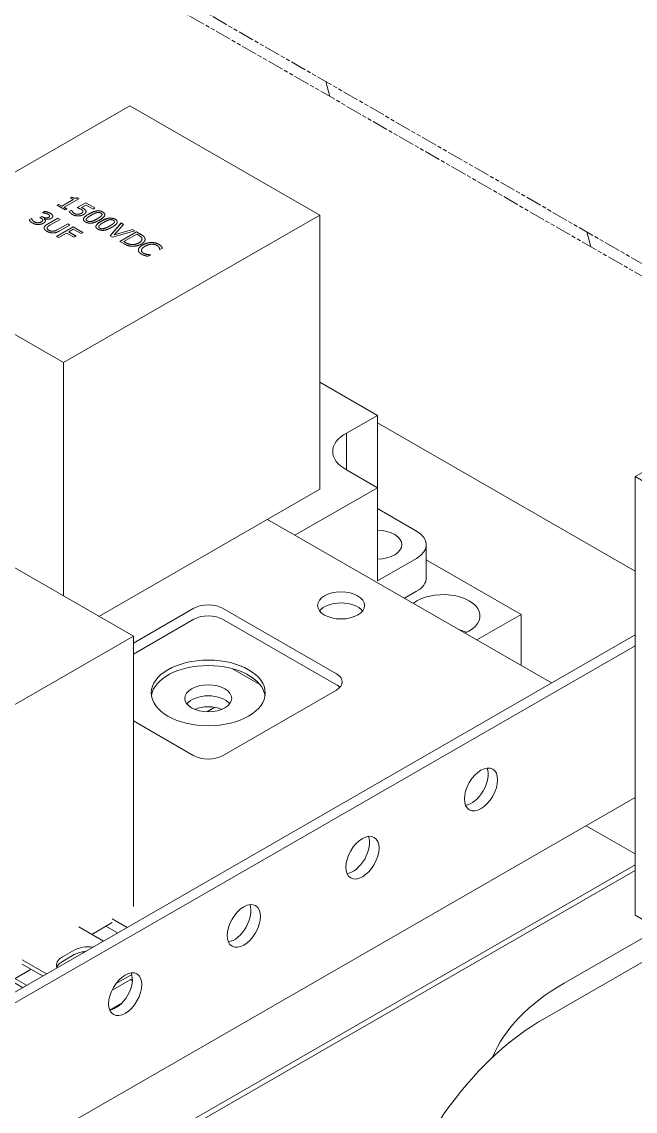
# Model space of a CAD drawing. Header units: millimetres. Extents: x 0 to 8410, y 0 to 5940.
# Drawn here: x 7028.4 to 7119.8, y 4851.2 to 5013.7 of the extents above; entities that cross this region are included whole.
import ezdxf

# ---------------------------------------------------------------- set-up
doc = ezdxf.new("R2010")
doc.units = ezdxf.units.MM
doc.header["$LTSCALE"] = 10
doc.linetypes.add('DOUBLE_DASH_CHAIN', pattern=[1.2403, 0.6614, -0.0827, 0.1654, -0.0827, 0.1654, -0.0827])
doc.layers.add('가시적인 것(ISO)', color=3, linetype='Continuous', lineweight=5, true_color=0x00ff00)
doc.layers.add('참조(ISO)', color=6, linetype='DOUBLE_DASH_CHAIN', lineweight=5, true_color=0xff00ff)
doc.layers.add('해치(ISO)', color=7, linetype='Continuous', lineweight=5)

msp = doc.modelspace()

# ---------------------------------------------------------------- hatches: boundary and pattern name
at = {"layer": '해치(ISO)'}
h = msp.add_hatch(dxfattribs=at)
h.set_pattern_fill('ANSI31', color=256, scale=254, angle=60, style=0)
h.set_pattern_definition([(105, (0, 0), (-30.66814, -8.2175), [])])
h.paths.add_polyline_path([(6509.78, 4601.9), (6509.78, 4593.32), (6511.4, 4592.38), (6511.4, 4593.71), (6511.4, 4594.02), (6511.4, 4600.97)])
h.paths.add_polyline_path([(6509.78, 4585.96), (6509.78, 4577.38), (6511.4, 4576.44), (6511.4, 4583.39), (6511.4, 4585.02)])
h.paths.add_polyline_path([(6511.4, 3946.93), (6509.78, 3947.86), (6509.78, 3939.28), (6511.4, 3938.34), (6511.4, 3939.67), (6511.4, 3939.98)])
h.paths.add_polyline_path([(6509.78, 3923.34), (6511.4, 3922.4), (6511.4, 3929.35), (6511.4, 3930.99), (6509.78, 3931.92)])
h.paths.add_polyline_path([(7381.14, 4100.11), (7381.14, 4093.17), (7381.14, 4091.53), (7382.77, 4090.59), (7382.77, 4099.18)])
h.paths.add_polyline_path([(7381.14, 4084.17), (7381.14, 4082.54), (7381.14, 4075.59), (7382.77, 4074.65), (7382.77, 4083.24)])
h.paths.add_polyline_path([(7381.14, 4727.42), (7382.77, 4726.48), (7382.77, 4737.27), (7381.14, 4738.21), (7381.14, 4737.94), (7381.14, 4736.57)])
h.paths.add_polyline_path([(6509.78, 5229.21), (6511.4, 5228.27), (6511.4, 5237.43), (6511.4, 5239.06), (6509.78, 5240)])
h.paths.add_polyline_path([(6511.4, 5273.23), (6488.28, 5286.55), (6488.28, 5307.32), (6488.28, 5340.02), (6498.55, 5334.1), (6498.56, 5334.1), (6516.56, 5323.73), (6517.98, 5322.91), (6517.99, 5322.91), (6518.08, 5322.86), (6518.09, 5322.85), (6518.87, 5322.4), (6518.96, 5322.35), (6534.7, 5313.28), (6536.11, 5312.47), (6538.23, 5311.25), (6557.83, 5299.97), (6566.06, 5295.23), (7326.48, 4857.33), (7335.14, 4852.34), (7337.26, 4851.12), (7366.25, 4834.43), (7368.37, 4833.21), (7370.49, 4831.98), (7372.62, 4830.76), (7374.74, 4829.54), (7375.98, 4828.82), (7377.4, 4828.01), (7381.65, 4825.56), (7399.49, 4815.29), (7401.1, 4814.36), (7401.61, 4814.07), (7403.36, 4813.06), (7404.27, 4812.54), (7404.27, 4808.84), (7404.27, 4801.48), (7404.27, 4796.6), (7404.27, 4792.3), (7404.27, 4792.17), (7404.27, 4792.16), (7404.27, 4786.36), (7404.27, 4785.7), (7404.27, 4781.94), (7404.27, 4781.46), (7404.27, 4779.83), (7404.27, 4759.07), (7381.14, 4772.38), (7381.14, 4747.2), (7381.14, 4745.57), (7382.77, 4744.63), (7382.77, 4769.57), (7405.89, 4756.25), (7405.89, 4813.48), (7357.19, 4841.53), (7341.46, 4850.59), (6551.09, 5305.73), (6538.23, 5313.13), (6536.34, 5314.22), (6536.11, 5314.36), (6535.36, 5314.79), (6486.65, 5342.83), (6486.65, 5285.61), (6509.78, 5272.29), (6509.78, 5247.35), (6511.4, 5246.42), (6511.4, 5247.74), (6511.4, 5248.05)])
h.paths.add_polyline_path([(6486.65, 3625.99), (6684.64, 3511.97), (7207.9, 3210.65), (7405.89, 3096.63), (7405.89, 3284.67), (7382.77, 3297.98), (7382.77, 3316.54), (7381.14, 3317.48), (7381.14, 3297.04), (7404.27, 3283.72), (7404.27, 3135.09), (7404.27, 3134.96), (7404.27, 3107.29), (7404.27, 3107.28), (7404.27, 3104.68), (7404.27, 3099.45), (7399.74, 3102.05), (7373.44, 3117.2), (7368.91, 3119.81), (6693.37, 3508.82), (6523.64, 3606.57), (6519.11, 3609.18), (6492.81, 3624.32), (6488.28, 3626.93), (6488.28, 3632.16), (6488.28, 3662.57), (6488.28, 3680.4), (6511.4, 3667.08), (6511.4, 3687.52), (6509.78, 3688.46), (6509.78, 3669.9), (6486.65, 3683.21)])
h = msp.add_hatch(dxfattribs=at)
h.set_pattern_fill('ANSI31', color=256, scale=254, angle=75, style=0)
h.set_pattern_definition([(119.99998, (0, 0), (-27.49631, -15.87499), [])])
edge = h.paths.add_edge_path()
edge.add_line((7404.27, 4779.83), (7404.27, 4781.46))
edge.add_line((7404.27, 4781.46), (7404.27, 4781.94))
edge.add_line((7404.27, 4781.94), (7404.27, 4785.7))
edge.add_line((7404.27, 4785.7), (7404.27, 4786.36))
edge.add_line((7404.27, 4786.36), (7404.27, 4792.16))
edge.add_line((7404.27, 4792.16), (7404.27, 4792.17))
edge.add_line((7404.27, 4792.17), (7404.27, 4792.3))
edge.add_line((7404.27, 4792.3), (7404.27, 4796.6))
edge.add_line((7404.27, 4796.6), (7404.27, 4801.48))
edge.add_line((7404.27, 4801.48), (7404.27, 4808.84))
edge.add_line((7404.27, 4808.84), (7404.27, 4812.54))
edge.add_line((7404.27, 4812.54), (7403.36, 4813.06))
edge.add_line((7403.36, 4813.06), (7401.61, 4814.07))
edge.add_line((7401.61, 4814.07), (7401.1, 4814.36))
edge.add_line((7401.1, 4814.36), (7399.49, 4815.29))
edge.add_line((7399.49, 4815.29), (7381.65, 4825.56))
edge.add_line((7381.65, 4825.56), (7377.4, 4828.01))
edge.add_line((7377.4, 4828.01), (7375.98, 4828.82))
edge.add_line((7375.98, 4828.82), (7375.98, 4827.19))
edge.add_ellipse((7378.1, 4825.97), major_axis=(1.5, -2.6), ratio=0.578093, start_angle=225.1108, end_angle=315.1108)
edge.add_line((7378.1, 4823.51), (7397.55, 4812.32))
edge.add_ellipse((7397.55, 4808.64), major_axis=(2.25, -3.9), ratio=0.578093, start_angle=45.1108, end_angle=135.1108, ccw=False)
edge.add_line((7400.73, 4806.81), (7400.73, 4784.32))
edge.add_ellipse((7402.85, 4783.1), major_axis=(1.5, -2.6), ratio=0.578093, start_angle=225.1108, end_angle=315.1108)
edge.add_line((7402.85, 4780.65), (7404.27, 4779.83))
edge = h.paths.add_edge_path()
edge.add_line((6488.28, 5307.32), (6489.69, 5306.5))
edge.add_ellipse((6489.69, 5308.95), major_axis=(1.5, -2.6), ratio=0.578093, start_angle=315.1108, end_angle=405.1108)
edge.add_line((6491.82, 5307.73), (6491.82, 5330.21))
edge.add_ellipse((6495, 5328.38), major_axis=(-2.25, 3.9), ratio=0.578093, start_angle=315.1108, end_angle=405.1108, ccw=False)
edge.add_line((6495, 5332.06), (6514.44, 5320.86))
edge.add_ellipse((6514.44, 5323.32), major_axis=(1.5, -2.6), ratio=0.578093, start_angle=315.1108, end_angle=405.1108)
edge.add_line((6516.56, 5322.09), (6516.56, 5323.73))
edge.add_line((6516.56, 5323.73), (6498.56, 5334.1))
edge.add_line((6498.56, 5334.1), (6498.55, 5334.1))
edge.add_line((6498.55, 5334.1), (6488.28, 5340.02))
edge.add_line((6488.28, 5340.02), (6488.28, 5307.32))

# ---------------------------------------------------------------- linework, layer by layer
at = {"layer": '가시적인 것(ISO)'}
for p, q in [((7044.52, 5001.15), (7006.33, 4979.16)), ((7044.52, 5001.15), (7072.8, 4984.86)), ((7036.92, 4987.31), (7034.69, 4986.03)), ((7035.58, 4987.43), (7035.81, 4987.56)), ((7036.03, 4987.17), (7035.58, 4987.43)), ((7035.59, 4987.42), (7035.81, 4987.55)), ((7035.81, 4987.56), (7035.81, 4987.55)), ((7036.67, 4987.46), (7036.92, 4987.31)), ((7036.67, 4987.46), (7036.67, 4987.45)), ((7036.67, 4987.45), (7036.92, 4987.31)), ((7033.67, 4986.33), (7033.93, 4986.47)), ((7034.88, 4985.63), (7033.67, 4986.33)), ((7033.68, 4986.32), (7033.93, 4986.46)), ((7033.93, 4986.47), (7034.37, 4986.21)), ((7033.93, 4986.47), (7033.93, 4986.46)), ((7033.93, 4986.46), (7034.37, 4986.2)), ((7034.37, 4986.21), (7036.03, 4987.17)), ((7034.37, 4986.2), (7036.03, 4987.16)), ((7034.37, 4986.21), (7034.37, 4986.2)), ((7034.69, 4986.03), (7035.13, 4985.78)), ((7034.69, 4986.03), (7034.69, 4986.02)), ((7034.69, 4986.02), (7035.13, 4985.77)), ((7035.13, 4985.78), (7034.88, 4985.63)), ((7036.03, 4987.17), (7036.03, 4987.16)), ((7036.66, 4985.99), (7037.94, 4986.72)), ((7036.67, 4985.98), (7037.94, 4986.71)), ((7037.97, 4986.37), (7037.31, 4985.99)), ((7037.31, 4985.99), (7037.31, 4985.98)), ((7037.94, 4986.72), (7039.3, 4985.94)), ((7037.94, 4986.72), (7037.94, 4986.71)), ((7037.94, 4986.71), (7039.29, 4985.93)), ((7039.01, 4985.77), (7037.97, 4986.37)), ((7039.3, 4985.94), (7039.01, 4985.77)), ((7029.48, 4984.16), (7029.83, 4984.36)), ((7029.49, 4984.15), (7029.83, 4984.35)), ((7029.83, 4984.36), (7029.86, 4984.35)), ((7029.83, 4984.36), (7029.83, 4984.35)), ((7029.83, 4984.35), (7029.86, 4984.34)), ((7029.86, 4984.35), (7029.86, 4984.34)), ((7031.09, 4984.51), (7031.37, 4984.66)), ((7031.23, 4984.43), (7031.09, 4984.51)), ((7031.1, 4984.5), (7031.37, 4984.66)), ((7031.37, 4984.66), (7031.48, 4984.6)), ((7031.37, 4984.66), (7031.37, 4984.66)), ((7031.37, 4984.66), (7031.48, 4984.59)), ((7031.48, 4985.23), (7031.83, 4985.43)), ((7031.48, 4985.23), (7031.83, 4985.42)), ((7031.5, 4985.22), (7031.48, 4985.23)), ((7031.53, 4984.12), (7031.53, 4984.11)), ((7031.76, 4984.32), (7031.73, 4984.31)), ((7031.73, 4984.31), (7031.73, 4984.3)), ((7031.83, 4985.43), (7031.83, 4985.42)), ((7032.23, 4983.53), (7033.78, 4984.42)), ((7032.23, 4983.53), (7033.78, 4984.42)), ((7032.54, 4984.74), (7032.54, 4984.73)), ((7034.1, 4984.23), (7032.56, 4983.35)), ((7033.78, 4984.42), (7034.1, 4984.23)), ((7033.78, 4984.42), (7033.78, 4984.42)), ((7033.78, 4984.42), (7034.1, 4984.23)), ((7034.62, 4962.87), (7072.8, 4984.86)), ((7035.45, 4985.4), (7035.8, 4985.61)), ((7035.45, 4985.4), (7035.8, 4985.6)), ((7035.8, 4985.61), (7035.82, 4985.59)), ((7035.8, 4985.61), (7035.8, 4985.6)), ((7035.8, 4985.6), (7035.82, 4985.58)), ((7035.82, 4985.59), (7035.82, 4985.58)), ((7035.96, 4985.36), (7035.96, 4985.35)), ((7036.76, 4984.99), (7036.76, 4984.99)), ((7037.51, 4985.41), (7037.51, 4985.4)), ((7038, 4984.21), (7038, 4984.2)), ((7040.36, 4984.96), (7040.36, 4984.95)), ((7072.8, 4984.86), (7072.8, 4943.98)), ((7032.16, 4982.93), (7032.16, 4982.92)), ((7033.56, 4981.7), (7036.04, 4983.12)), ((7033.57, 4981.69), (7036.04, 4983.11)), ((7033.69, 4982.69), (7035.24, 4983.58)), ((7033.69, 4982.68), (7035.24, 4983.57)), ((7035.57, 4983.39), (7034.02, 4982.5)), ((7035.24, 4983.58), (7035.57, 4983.39)), ((7035.24, 4983.58), (7035.24, 4983.57)), ((7035.24, 4983.57), (7035.56, 4983.39)), ((7036.07, 4982.76), (7035.38, 4982.36)), ((7035.38, 4982.36), (7036.48, 4981.73)), ((7035.38, 4982.36), (7035.38, 4982.35)), ((7036.04, 4983.12), (7037.52, 4982.27)), ((7036.04, 4983.12), (7036.04, 4983.11)), ((7036.04, 4983.11), (7037.51, 4982.27)), ((7037.23, 4982.1), (7036.07, 4982.76)), ((7039.85, 4983.14), (7039.85, 4983.13)), ((7041.56, 4981.78), (7043.19, 4983.7)), ((7041.57, 4981.78), (7043.19, 4983.69)), ((7045.25, 4982.51), (7041.92, 4981.58)), ((7043.54, 4983.49), (7042.17, 4981.92)), ((7042.17, 4981.92), (7044.91, 4982.7)), ((7042.17, 4981.91), (7044.91, 4982.7)), ((7042.22, 4983.89), (7042.22, 4983.88)), ((7043.01, 4980.95), (7045.48, 4982.38)), ((7043.02, 4980.95), (7045.48, 4982.37)), ((7043.19, 4983.7), (7043.54, 4983.49)), ((7043.19, 4983.7), (7043.19, 4983.69)), ((7043.19, 4983.69), (7043.54, 4983.49)), ((7044.91, 4982.7), (7045.25, 4982.51)), ((7044.91, 4982.7), (7044.91, 4982.7)), ((7044.91, 4982.7), (7045.24, 4982.51)), ((7045.48, 4982.38), (7046.05, 4982.05)), ((7045.48, 4982.38), (7045.48, 4982.37)), ((7045.48, 4982.37), (7046.05, 4982.04)), ((7033.89, 4981.51), (7033.56, 4981.7)), ((7035.08, 4982.19), (7033.89, 4981.51)), ((7036.19, 4981.56), (7035.08, 4982.19)), ((7035.38, 4982.35), (7036.47, 4981.72)), ((7036.48, 4981.73), (7036.19, 4981.56)), ((7037.52, 4982.27), (7037.23, 4982.1)), ((7041.92, 4981.58), (7041.56, 4981.78)), ((7042.17, 4981.92), (7042.17, 4981.91)), ((7043.58, 4980.62), (7043.01, 4980.95)), ((7045.53, 4982.02), (7043.62, 4980.92)), ((7043.62, 4980.92), (7043.62, 4980.92)), ((7043.62, 4980.92), (7043.87, 4980.78)), ((7043.62, 4980.92), (7043.87, 4980.77)), ((7045.78, 4981.88), (7045.53, 4982.02)), ((7046.31, 4981.28), (7046.31, 4981.27)), ((7034.62, 4962.87), (7006.33, 4979.16)), ((7044.72, 4980.48), (7044.72, 4980.47)), ((7046.23, 4979.6), (7046.23, 4979.6)), ((7048.97, 4979.72), (7048.94, 4979.74)), ((7049.36, 4979.95), (7048.97, 4979.72)), ((7049.18, 4980.22), (7049.18, 4980.22)), ((7047.13, 4978.99), (7047.13, 4978.99)), ((7047.62, 4978.94), (7047.22, 4978.72)), ((7047.59, 4978.96), (7047.62, 4978.94)), ((7047.59, 4978.96), (7047.59, 4978.95)), ((7047.59, 4978.95), (7047.61, 4978.94)), ((7034.62, 4928.07), (7034.62, 4962.87)), ((7081.39, 4955.01), (7072.8, 4959.96)), ((7076.78, 4952.36), (7081.39, 4955.01)), ((7081.39, 4955.01), (7081.39, 4944.22)), ((7119.82, 4931.76), (7081.39, 4953.9)), ((7133.97, 4954.04), (7119.82, 4945.9)), ((7076.78, 4952.36), (7076.78, 4946.88)), ((7081.39, 4944.22), (7076.78, 4946.88)), ((7045.05, 4922.07), (7004.39, 4945.48)), ((7119.82, 4945.9), (7123.36, 4943.86)), ((7119.82, 4880.5), (7119.82, 4945.9)), ((7039.9, 4925.03), (7072.8, 4943.98)), ((7069.09, 4937.14), (7081.39, 4944.22)), ((7081.39, 4930.32), (7081.39, 4944.22)), ((7081.39, 4941.11), (7087.23, 4937.76)), ((7065.01, 4939.49), (7107.37, 4915.1)), ((7088.69, 4935.72), (7088.69, 4930.81)), ((7087.23, 4933.68), (7081.39, 4930.32)), ((7102.85, 4925.32), (7088.69, 4933.47)), ((7087.23, 4928.78), (7085.42, 4927.74)), ((7045.05, 4921.06), (7054.06, 4926.25)), ((7058.31, 4926.25), (7075.28, 4916.48)), ((7054.06, 4924.61), (7045.05, 4919.42)), ((7075.28, 4914.84), (7058.31, 4924.61)), ((7096.24, 4921.51), (7102.85, 4925.32)), ((7102.85, 4917.7), (7102.85, 4925.32)), ((7014.11, 4861.39), (7119.82, 4922.27)), ((7015.53, 4860.58), (7119.82, 4920.64)), ((7020.3, 4907.82), (7045.05, 4922.07)), ((7045.05, 4881.76), (7045.05, 4922.07)), ((7059.81, 4917.23), (7063.87, 4914.89)), ((7063.61, 4915.18), (7063.49, 4915.11)), ((7075.28, 4914.03), (7058.31, 4904.26)), ((7057.17, 4911.47), (7055.99, 4910.79)), ((7054.06, 4904.26), (7045.05, 4909.45)), ((7119.82, 4898.02), (7011.16, 4835.45)), ((7112.51, 4893.81), (7119.82, 4889.6)), ((7119.82, 4887.97), (6973.45, 4803.68)), ((6973.45, 4802.86), (7119.82, 4887.15)), ((7123.36, 4878.46), (7119.82, 4880.5)), ((7036.92, 4878.72), (7040.56, 4876.62)), ((7038.83, 4877.61), (7041.87, 4879.36)), ((7042.67, 4877.83), (7040.94, 4878.83)), ((7041.87, 4879.93), (7044.09, 4878.65)), ((7106.04, 4864.93), (7130.78, 4879.18)), ((7123.36, 4878.46), (7109.22, 4870.32)), ((7034.44, 4874.24), (7036.21, 4875.25)), ((7032.07, 4871.73), (7028.43, 4873.83)), ((7036.21, 4874.6), (7034.44, 4873.58)), ((7037.38, 4875.02), (7037.58, 4874.9)), ((7023.98, 4869.06), (7029.78, 4872.4)), ((7028.43, 4873.18), (7031.5, 4871.41)), ((7026.8, 4870.68), (7028.52, 4869.69)), ((7029.09, 4870.02), (7027.37, 4871.01)), ((7041.84, 4869.3), (7044.87, 4871.04)), ((7042.45, 4870.3), (7044.78, 4871.64)), ((7044.58, 4870.87), (7044.86, 4870.71)), ((7041.51, 4866.32), (7043.29, 4867.35))]:
    msp.add_line(p, q, dxfattribs=at)
for centre, major_axis, ratio, start_param, end_param in [((7081.29, 4949.62), (-6.55, 0), 0.575862, 5.470339, 7.096032), ((7081.29, 4935.72), (3.75, 0), 0.575862, 4.740677, 7.825694), ((7083.69, 4935.72), (5, 0), 0.575862, 5.497787, 7.068583), ((7083.69, 4930.81), (5, 0), 0.575862, 5.497787, 6.283185), ((7091.19, 4925.11), (5.5, 0), 0.575862, 5.341756, 8.79541), ((7056.18, 4925.03), (3, 0), 0.575862, 0.785398, 2.356194), ((7075.98, 4925.02), (-3.5, 0), 0.575862, 3.559257, 5.865521), ((7075.98, 4925.02), (3.5, 0), 0.575862, 0.417664, 2.723928), ((7056.18, 4923.39), (-3, 0), 0.575862, 3.926991, 5.497787), ((7091.19, 4920.21), (-5.5, 0), 0.575862, 4.027325, 4.275924), ((7056.18, 4912.8), (8.5, 0), 0.575862, 0.083609, 3.057984), ((7073.16, 4915.26), (3, 0), 0.575862, 5.497787, 7.068583), ((7073.16, 4913.62), (-3, 0), 0.575862, 3.634548, 3.926991), ((7056.18, 4911.17), (-3.5, 0), 0.575862, 3.559257, 5.865521), ((7056.18, 4911.17), (3.5, 0), 0.575862, 0.417664, 2.723928), ((7056.18, 4909.53), (-3.5, 0), 0.575862, 4.087885, 5.336893), ((7056.18, 4905.48), (-3, 0), 0.575862, 0.785398, 2.356194), ((7095.43, 4900.04), (1.75, 3.03), 0.578093, 3.556693, 5.868085), ((7077.75, 4889.86), (1.75, 3.03), 0.578093, 3.556693, 5.868085), ((7060.07, 4879.68), (1.75, 3.03), 0.578093, 3.556693, 5.868085), ((7038.33, 4874.03), (3, 0), 0.575862, 1.348229, 2.356194), ((7036.56, 4873.02), (-3, 0), 0.575862, 5.497787, 6.505753), ((7036.56, 4872.36), (-3, 0), 0.575862, 5.497787, 6.092744), ((7038.33, 4873.38), (-3, 0), 0.575862, 4.856427, 5.497787), ((7042.4, 4869.5), (1.75, 3.03), 0.578093, 3.556693, 5.868085), ((7137.5, 4854.03), (-40, 0), 0.575862, 5.497787, 6.053256), ((7106.04, 4836.31), (17.47, 30.33), 0.578093, 0.783464, 2.354261)]:
    msp.add_ellipse(centre, major_axis=major_axis, ratio=ratio, start_param=start_param, end_param=end_param, dxfattribs=at)
for centre, major_axis, ratio in [((7075.98, 4926.66), (3.5, 0), 0.575862), ((7056.18, 4913.62), (8.5, 0), 0.575862), ((7056.18, 4912.8), (3.5, 0), 0.575862), ((7096.84, 4899.23), (1.75, 3.03), 0.578093), ((7079.17, 4889.05), (1.75, 3.03), 0.578093), ((7061.49, 4878.87), (1.75, 3.03), 0.578093), ((7043.81, 4868.69), (1.75, 3.03), 0.578093)]:
    msp.add_ellipse(centre, major_axis=major_axis, ratio=ratio, dxfattribs=at)
for points in [[(7035.81, 4987.56), (7036.07, 4987.41), (7036.45, 4987.36), (7036.67, 4987.46)], [(7035.81, 4987.55), (7036.07, 4987.4), (7036.45, 4987.35), (7036.67, 4987.45)], [(7037.21, 4985.74), (7037.08, 4985.82), (7036.76, 4985.95), (7036.66, 4985.99)], [(7037.5, 4985.44), (7037.5, 4985.52), (7037.34, 4985.67), (7037.21, 4985.74)], [(7037.31, 4985.99), (7037.38, 4985.96), (7037.5, 4985.9), (7037.55, 4985.87)], [(7037.31, 4985.98), (7037.38, 4985.95), (7037.5, 4985.89), (7037.55, 4985.86)], [(7037.55, 4985.87), (7037.74, 4985.76), (7037.94, 4985.57), (7037.96, 4985.45)], [(7037.55, 4985.86), (7037.74, 4985.75), (7037.94, 4985.56), (7037.96, 4985.44)], [(7030.01, 4983.68), (7029.82, 4983.79), (7029.55, 4984.05), (7029.48, 4984.16)], [(7029.86, 4984.35), (7029.89, 4984.25), (7030.1, 4983.96), (7030.27, 4983.86)], [(7029.86, 4984.34), (7029.89, 4984.24), (7030.1, 4983.95), (7030.27, 4983.85)], [(7031.52, 4984.16), (7031.5, 4984.23), (7031.35, 4984.36), (7031.23, 4984.43)], [(7031.31, 4983.87), (7031.44, 4983.94), (7031.54, 4984.09), (7031.52, 4984.16)], [(7031.48, 4984.6), (7031.7, 4984.47), (7032.2, 4984.43), (7032.4, 4984.55)], [(7031.48, 4984.59), (7031.7, 4984.46), (7032.2, 4984.43), (7032.4, 4984.54)], [(7031.88, 4985.16), (7031.76, 4985.18), (7031.57, 4985.21), (7031.5, 4985.22)], [(7031.91, 4984.02), (7031.91, 4983.94), (7031.78, 4983.75), (7031.62, 4983.66)], [(7031.73, 4984.31), (7031.8, 4984.25), (7031.9, 4984.11), (7031.91, 4984.02)], [(7031.73, 4984.3), (7031.8, 4984.24), (7031.9, 4984.1), (7031.91, 4984.01)], [(7032.77, 4984.38), (7032.56, 4984.26), (7031.99, 4984.23), (7031.76, 4984.32)], [(7031.83, 4985.43), (7031.99, 4985.4), (7032.46, 4985.24), (7032.62, 4985.15)], [(7031.83, 4985.42), (7031.99, 4985.39), (7032.46, 4985.23), (7032.62, 4985.14)], [(7032.31, 4985), (7032.22, 4985.05), (7032, 4985.13), (7031.88, 4985.16)], [(7031.91, 4984.01), (7031.91, 4984.01), (7031.91, 4984)], [(7032.54, 4984.78), (7032.52, 4984.84), (7032.4, 4984.95), (7032.31, 4985)], [(7032.4, 4984.55), (7032.49, 4984.6), (7032.55, 4984.72), (7032.54, 4984.78)], [(7032.62, 4985.15), (7032.79, 4985.05), (7032.98, 4984.87), (7033.01, 4984.77)], [(7032.62, 4985.14), (7032.79, 4985.04), (7032.98, 4984.86), (7033.01, 4984.76)], [(7033.01, 4984.77), (7033.04, 4984.66), (7032.92, 4984.46), (7032.77, 4984.38)], [(7033.01, 4984.76), (7033.02, 4984.72), (7033.02, 4984.69)], [(7035.96, 4984.95), (7035.78, 4985.05), (7035.51, 4985.3), (7035.45, 4985.4)], [(7035.82, 4985.59), (7035.83, 4985.55), (7035.91, 4985.43), (7035.96, 4985.36)], [(7035.82, 4985.58), (7035.83, 4985.55), (7035.91, 4985.42), (7035.96, 4985.35)], [(7035.96, 4985.36), (7036.02, 4985.29), (7036.15, 4985.17), (7036.25, 4985.11)], [(7035.96, 4985.35), (7036.02, 4985.28), (7036.15, 4985.16), (7036.25, 4985.1)], [(7036.81, 4984.74), (7036.59, 4984.74), (7036.15, 4984.84), (7035.96, 4984.95)], [(7036.25, 4985.11), (7036.35, 4985.05), (7036.61, 4984.99), (7036.76, 4984.99)], [(7036.25, 4985.1), (7036.35, 4985.05), (7036.61, 4984.98), (7036.76, 4984.99)], [(7036.76, 4984.99), (7036.89, 4985), (7037.15, 4985.08), (7037.29, 4985.15)], [(7036.76, 4984.99), (7036.89, 4984.99), (7037.15, 4985.07), (7037.29, 4985.14)], [(7037.62, 4984.96), (7037.44, 4984.85), (7037.02, 4984.74), (7036.81, 4984.74)], [(7037.29, 4985.15), (7037.42, 4985.23), (7037.52, 4985.37), (7037.5, 4985.44)], [(7037.89, 4983.84), (7037.48, 4984.07), (7037.73, 4984.66), (7038.39, 4985.03)], [(7037.96, 4985.45), (7037.99, 4985.32), (7037.85, 4985.09), (7037.62, 4984.96)], [(7039.97, 4984.12), (7039.3, 4983.74), (7038.29, 4983.61), (7037.89, 4983.84)], [(7037.96, 4985.44), (7037.97, 4985.41), (7037.97, 4985.37)], [(7038.06, 4984.36), (7037.98, 4984.26), (7038.02, 4984.08), (7038.17, 4984)], [(7038.72, 4984.84), (7038.46, 4984.69), (7038.15, 4984.47), (7038.06, 4984.36)], [(7038.17, 4984), (7038.3, 4983.92), (7038.61, 4983.89), (7038.79, 4983.94)], [(7038.17, 4983.99), (7038.3, 4983.91), (7038.61, 4983.88), (7038.79, 4983.93)], [(7038.39, 4985.03), (7039.06, 4985.42), (7040.06, 4985.55), (7040.47, 4985.32)], [(7038.39, 4985.03), (7039.06, 4985.41), (7040.06, 4985.55), (7040.47, 4985.31)], [(7039.56, 4985.23), (7039.39, 4985.18), (7038.97, 4984.98), (7038.72, 4984.84)], [(7038.79, 4983.94), (7038.96, 4983.98), (7039.38, 4984.17), (7039.63, 4984.32)], [(7038.79, 4983.93), (7038.96, 4983.97), (7039.38, 4984.16), (7039.63, 4984.31)], [(7040.19, 4985.16), (7040.05, 4985.24), (7039.75, 4985.27), (7039.56, 4985.23)], [(7039.63, 4984.32), (7039.89, 4984.47), (7040.22, 4984.7), (7040.3, 4984.81)], [(7039.63, 4984.31), (7039.89, 4984.46), (7040.22, 4984.7), (7040.3, 4984.8)], [(7040.47, 4985.32), (7040.87, 4985.09), (7040.62, 4984.5), (7039.97, 4984.12)], [(7040.3, 4984.81), (7040.38, 4984.91), (7040.33, 4985.08), (7040.19, 4985.16)], [(7040.24, 4983.97), (7040.91, 4984.35), (7041.92, 4984.49), (7042.32, 4984.25)], [(7040.24, 4983.96), (7040.91, 4984.34), (7041.92, 4984.48), (7042.32, 4984.24)], [(7040.3, 4984.8), (7040.36, 4984.88), (7040.36, 4984.95)], [(7040.47, 4985.31), (7040.77, 4985.14), (7040.78, 4984.93)], [(7041.42, 4984.16), (7041.24, 4984.11), (7040.82, 4983.91), (7040.58, 4983.77)], [(7042.05, 4984.09), (7041.91, 4984.17), (7041.6, 4984.2), (7041.42, 4984.16)], [(7042.32, 4984.25), (7042.73, 4984.02), (7042.47, 4983.43), (7041.83, 4983.06)], [(7042.16, 4983.74), (7042.23, 4983.84), (7042.19, 4984.01), (7042.05, 4984.09)], [(7042.32, 4984.24), (7042.63, 4984.07), (7042.63, 4983.86)], [(7030.85, 4983.46), (7030.62, 4983.46), (7030.2, 4983.57), (7030.01, 4983.68)], [(7030.27, 4983.86), (7030.38, 4983.8), (7030.64, 4983.72), (7030.79, 4983.72)], [(7030.27, 4983.85), (7030.38, 4983.79), (7030.64, 4983.71), (7030.79, 4983.72)], [(7030.79, 4983.72), (7030.93, 4983.73), (7031.17, 4983.79), (7031.31, 4983.87)], [(7030.79, 4983.72), (7030.93, 4983.72), (7031.17, 4983.78), (7031.31, 4983.86)], [(7031.62, 4983.66), (7031.46, 4983.56), (7031.06, 4983.47), (7030.85, 4983.46)], [(7031.71, 4982.96), (7031.71, 4983.11), (7031.97, 4983.38), (7032.23, 4983.53)], [(7032.14, 4982.45), (7031.92, 4982.58), (7031.71, 4982.83), (7031.71, 4982.96)], [(7033.03, 4982.21), (7032.8, 4982.21), (7032.37, 4982.32), (7032.14, 4982.45)], [(7032.17, 4983), (7032.13, 4982.9), (7032.26, 4982.71), (7032.42, 4982.62)], [(7032.56, 4983.35), (7032.39, 4983.25), (7032.2, 4983.09), (7032.17, 4983)], [(7032.42, 4982.62), (7032.58, 4982.53), (7032.92, 4982.45), (7033.09, 4982.47)], [(7032.42, 4982.61), (7032.58, 4982.52), (7032.92, 4982.44), (7033.09, 4982.46)], [(7034.02, 4982.5), (7033.76, 4982.35), (7033.29, 4982.2), (7033.03, 4982.21)], [(7033.09, 4982.47), (7033.24, 4982.49), (7033.52, 4982.59), (7033.69, 4982.69)], [(7033.09, 4982.46), (7033.24, 4982.48), (7033.52, 4982.58), (7033.69, 4982.68)], [(7039.75, 4982.77), (7039.34, 4983), (7039.59, 4983.59), (7040.24, 4983.97)], [(7041.83, 4983.06), (7041.16, 4982.67), (7040.15, 4982.54), (7039.75, 4982.77)], [(7039.92, 4983.29), (7039.84, 4983.19), (7039.88, 4983.01), (7040.02, 4982.93)], [(7040.58, 4983.77), (7040.32, 4983.62), (7040, 4983.4), (7039.92, 4983.29)], [(7040.02, 4982.93), (7040.16, 4982.85), (7040.47, 4982.82), (7040.65, 4982.87)], [(7040.02, 4982.92), (7040.16, 4982.84), (7040.47, 4982.81), (7040.65, 4982.86)], [(7040.65, 4982.87), (7040.82, 4982.91), (7041.24, 4983.1), (7041.49, 4983.25)], [(7040.65, 4982.86), (7040.82, 4982.9), (7041.24, 4983.09), (7041.49, 4983.24)], [(7041.49, 4983.25), (7041.75, 4983.4), (7042.08, 4983.64), (7042.16, 4983.74)], [(7041.49, 4983.24), (7041.75, 4983.39), (7042.08, 4983.63), (7042.16, 4983.73)], [(7042.16, 4983.73), (7042.22, 4983.81), (7042.22, 4983.88)], [(7043.87, 4980.78), (7044.09, 4980.65), (7044.49, 4980.5), (7044.72, 4980.48)], [(7043.87, 4980.77), (7044.09, 4980.65), (7044.49, 4980.5), (7044.72, 4980.47)], [(7044.72, 4980.48), (7045.01, 4980.45), (7045.57, 4980.57), (7045.86, 4980.74)], [(7046.28, 4981.42), (7046.23, 4981.54), (7046, 4981.75), (7045.78, 4981.88)], [(7045.86, 4980.74), (7046.14, 4980.9), (7046.36, 4981.24), (7046.28, 4981.42)], [(7046.05, 4982.05), (7046.4, 4981.85), (7046.69, 4981.56), (7046.74, 4981.43)], [(7046.05, 4982.04), (7046.4, 4981.84), (7046.69, 4981.55), (7046.74, 4981.42)], [(7046.74, 4981.43), (7046.82, 4981.2), (7046.56, 4980.75), (7046.2, 4980.54)], [(7046.41, 4980.41), (7046.72, 4980.59), (7047.34, 4980.77), (7047.66, 4980.78)], [(7046.41, 4980.4), (7046.72, 4980.58), (7047.34, 4980.76), (7047.66, 4980.77)], [(7046.74, 4981.42), (7046.77, 4981.33), (7046.77, 4981.25)], [(7047.66, 4980.78), (7047.98, 4980.79), (7048.56, 4980.66), (7048.81, 4980.51)], [(7047.66, 4980.77), (7047.98, 4980.78), (7048.56, 4980.65), (7048.81, 4980.5)], [(7044.65, 4980.23), (7044.35, 4980.27), (7043.88, 4980.45), (7043.58, 4980.62)], [(7046.2, 4980.54), (7045.86, 4980.34), (7045.04, 4980.19), (7044.65, 4980.23)], [(7044.72, 4980.47), (7045.01, 4980.44), (7045.57, 4980.56), (7045.86, 4980.73)], [(7045.77, 4979.68), (7045.78, 4979.86), (7046.1, 4980.23), (7046.41, 4980.41)], [(7045.77, 4979.68), (7045.78, 4979.85), (7046.1, 4980.22), (7046.41, 4980.4)], [(7046.24, 4979.04), (7046, 4979.18), (7045.75, 4979.51), (7045.77, 4979.68)], [(7045.77, 4979.64), (7045.77, 4979.66), (7045.77, 4979.68)], [(7046.24, 4979.65), (7046.22, 4979.52), (7046.37, 4979.29), (7046.53, 4979.2)], [(7046.76, 4980.22), (7046.5, 4980.07), (7046.26, 4979.79), (7046.24, 4979.65)], [(7046.53, 4979.2), (7046.67, 4979.12), (7046.98, 4979.02), (7047.13, 4978.99)], [(7046.53, 4979.19), (7046.67, 4979.11), (7046.98, 4979.01), (7047.13, 4978.99)], [(7047.72, 4980.52), (7047.49, 4980.51), (7046.99, 4980.35), (7046.76, 4980.22)], [(7048.53, 4980.35), (7048.37, 4980.44), (7047.95, 4980.53), (7047.72, 4980.52)], [(7048.87, 4980.02), (7048.83, 4980.1), (7048.67, 4980.27), (7048.53, 4980.35)], [(7048.81, 4980.51), (7048.93, 4980.44), (7049.12, 4980.29), (7049.18, 4980.22)], [(7048.81, 4980.5), (7048.93, 4980.43), (7049.12, 4980.28), (7049.18, 4980.22)], [(7048.94, 4979.74), (7048.94, 4979.79), (7048.91, 4979.93), (7048.87, 4980.02)], [(7049.18, 4980.22), (7049.23, 4980.16), (7049.33, 4980.02), (7049.36, 4979.95)], [(7046.75, 4978.83), (7046.61, 4978.87), (7046.39, 4978.95), (7046.24, 4979.04)], [(7047.22, 4978.72), (7047.1, 4978.74), (7046.89, 4978.79), (7046.75, 4978.83)], [(7047.13, 4978.99), (7047.27, 4978.97), (7047.52, 4978.96), (7047.59, 4978.96)], [(7047.13, 4978.99), (7047.27, 4978.96), (7047.52, 4978.95), (7047.59, 4978.95)]]:
    msp.add_open_spline(points, degree=2, dxfattribs=at)
for points, knots in [([(7031.31, 4983.86), (7031.44, 4983.94), (7031.53, 4984.06), (7031.53, 4984.11)], [0, 0, 0, 1, 1.705882, 1.705882, 1.705882]), ([(7032.4, 4984.54), (7032.49, 4984.6), (7032.54, 4984.69), (7032.54, 4984.73)], [0, 0, 0, 1, 1.632653, 1.632653, 1.632653]), ([(7037.29, 4985.14), (7037.42, 4985.22), (7037.51, 4985.35), (7037.51, 4985.4)], [0, 0, 0, 1, 1.8, 1.8, 1.8]), ([(7037.58, 4984.23), (7037.58, 4984.29), (7037.73, 4984.65), (7038.39, 4985.03)], [0.771352, 0.771352, 0.771352, 1, 2, 2, 2]), ([(7038, 4984.2), (7038, 4984.18), (7038.02, 4984.07), (7038.17, 4983.99)], [0.8, 0.8, 0.8, 1, 2, 2, 2]), ([(7031.71, 4982.96), (7031.72, 4983.11), (7031.97, 4983.37), (7032.23, 4983.53)], [0.029243, 0.029243, 0.029243, 1, 2, 2, 2]), ([(7032.16, 4982.92), (7032.16, 4982.86), (7032.26, 4982.7), (7032.42, 4982.61)], [0.350515, 0.350515, 0.350515, 1, 2, 2, 2]), ([(7039.44, 4983.16), (7039.44, 4983.22), (7039.59, 4983.58), (7040.24, 4983.96)], [0.771352, 0.771352, 0.771352, 1, 2, 2, 2]), ([(7039.85, 4983.13), (7039.85, 4983.11), (7039.88, 4983), (7040.02, 4982.92)], [0.8, 0.8, 0.8, 1, 2, 2, 2]), ([(7045.86, 4980.73), (7046.14, 4980.89), (7046.31, 4981.17), (7046.31, 4981.27)], [0, 0, 0, 1, 1.597765, 1.597765, 1.597765]), ([(7046.23, 4979.6), (7046.23, 4979.49), (7046.37, 4979.28), (7046.53, 4979.19)], [0.189474, 0.189474, 0.189474, 1, 2, 2, 2]), ([(7049.18, 4980.22), (7049.23, 4980.15), (7049.32, 4980.02), (7049.36, 4979.95)], [0, 0, 0, 1, 1.956848, 1.956848, 1.956848])]:
    msp.add_open_spline(points, degree=2, knots=knots, dxfattribs=at)
at = {"layer": '참조(ISO)', "ltscale": 0.362676}
msp.add_line((7405.89, 4813.48), (6486.65, 5342.83), dxfattribs=at)
at = {"layer": '참조(ISO)', "ltscale": 0.362647}
msp.add_line((6488.28, 5340.02), (7404.27, 4812.54), dxfattribs=at)

doc.saveas('drawing.dxf')
